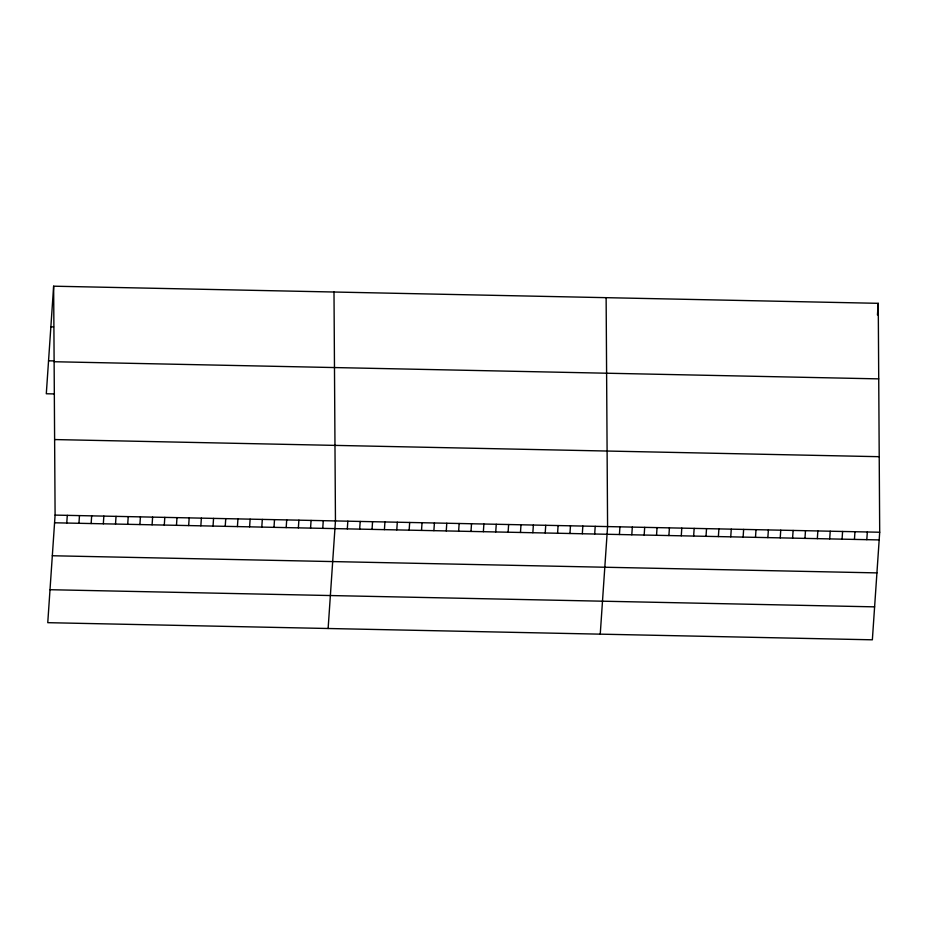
<?xml version="1.0" encoding="UTF-8"?>
<svg xmlns="http://www.w3.org/2000/svg" width="926" height="926" viewBox="0 0 926 926"><rect width="100%" height="100%" fill="white"/><g stroke="black" fill="none" stroke-linecap="round" stroke-linejoin="round"><path stroke-width="1.39" d="M53.639 286.192L55.097 515.099L47.758 622.677L872.361 639.808L879.7 532.242L878.242 303.323L53.639 286.192L46.3 393.758L54.426 393.932M66.765 523.04L67.285 515.354M78.953 523.294L79.474 515.608M91.142 523.549L91.662 515.863M103.33 523.803L103.851 516.106M115.518 524.058L116.039 516.361M127.707 524.313L128.228 516.615M139.895 524.556L140.428 516.87M152.084 524.81L152.616 517.125M164.284 525.065L164.805 517.379M176.472 525.32L176.993 517.634M188.661 525.574L189.182 517.889M200.849 525.829L201.37 518.143M213.038 526.084L213.559 518.386M225.226 526.338L225.747 518.641M237.415 526.581L237.947 518.896M249.603 526.836L250.136 519.15M261.792 527.091L262.324 519.405M273.992 527.345L274.513 519.66M286.18 527.6L286.701 519.914M298.369 527.855L298.89 520.169M310.557 528.109L311.078 520.424M322.746 528.364L323.267 520.667M328.128 628.499L335.455 520.921L333.997 292.014M347.308 528.873L347.829 521.188M359.67 529.128L360.202 521.442M372.044 529.383L372.565 521.697M384.417 529.637L384.938 521.951M396.779 529.904L397.3 522.206M409.153 530.158L409.674 522.472M421.515 530.413L422.048 522.727M433.889 530.667L434.41 522.982M446.263 530.922L446.783 523.236M458.625 531.188L459.146 523.491M470.998 531.443L471.519 523.757M483.36 531.698L483.893 524.012M495.734 531.952L496.255 524.266M508.108 532.218L508.629 524.521M520.47 532.473L521.002 524.776M532.844 532.728L533.364 525.042M545.206 532.982L545.738 525.297M557.579 533.237L558.1 525.551M569.953 533.503L570.474 525.806M582.315 533.758L582.848 526.072M594.689 534.013L595.21 526.327M600.245 634.16L607.583 526.581L606.125 297.674M619.425 534.522L619.945 526.836M631.798 534.788L632.319 527.091M644.16 535.043L644.693 527.357M656.534 535.297L657.055 527.612M668.896 535.552L669.429 527.866M681.27 535.807L681.791 528.121M693.643 536.073L694.164 528.376M706.006 536.328L706.538 528.642M718.379 536.582L718.9 528.896M730.741 536.837L731.274 529.151M743.115 537.092L743.636 529.406M755.489 537.358L756.01 529.66M767.851 537.612L768.383 529.927M780.224 537.867L780.745 530.181M792.587 538.122L793.119 530.436M804.96 538.388L805.481 530.691M817.334 538.643L817.855 530.957M829.696 538.897L830.228 531.211M842.07 539.152L842.591 531.466M854.443 539.407L854.964 531.721M877.443 314.967L878.242 303.323M866.805 539.673L867.326 531.975M50.861 326.843L53.569 326.901M48.546 360.804L53.963 360.909M54.113 361.73L878.716 378.873M54.611 439.561L879.214 456.692M55.097 515.099L879.7 532.242M54.565 522.785L879.179 539.927M52.319 555.75L876.934 572.893M50.004 589.712L874.619 606.854"/></g></svg>
